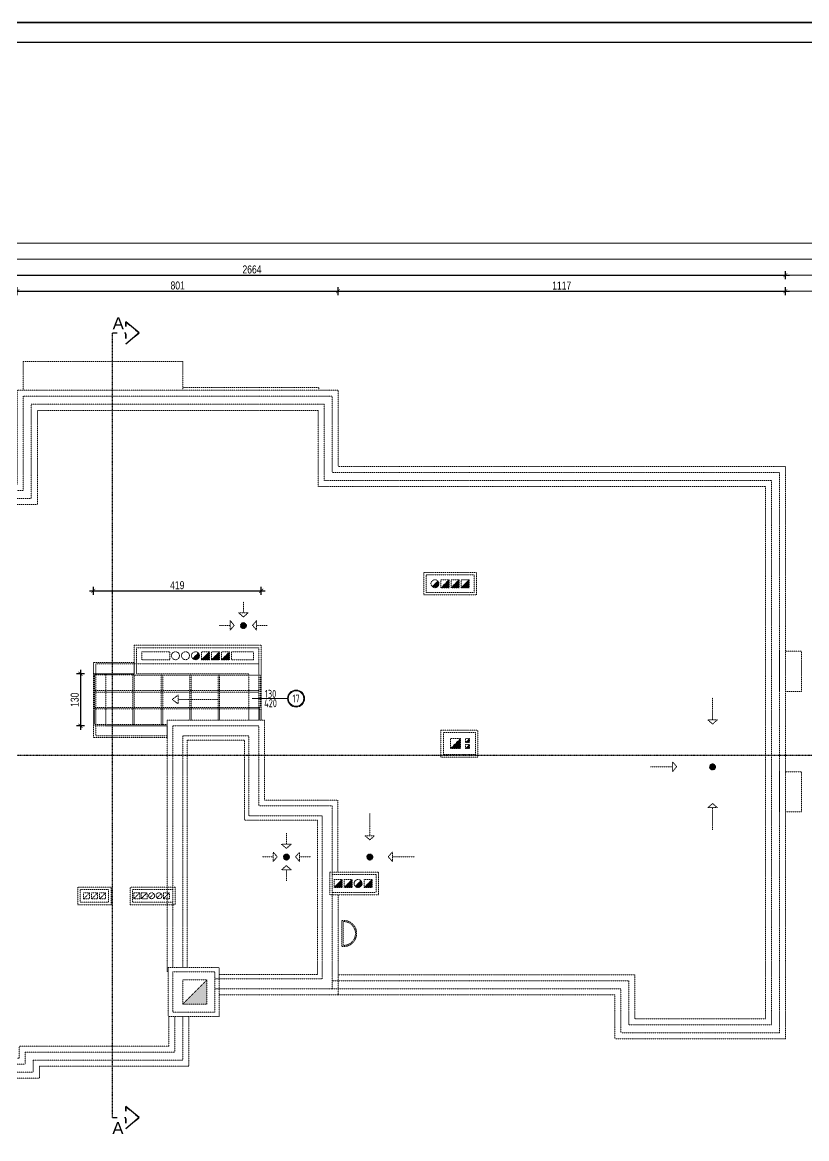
# Model space of a CAD drawing. Header units: millimetres. Extents: x 195897 to 285417, y -229751 to -116129.
# Drawn here: x 239464 to 241423, y -223615 to -220827 of the extents above; entities that cross this region are included whole.
import ezdxf
from ezdxf.enums import TextEntityAlignment as Align

# ---------------------------------------------------------------- set-up
doc = ezdxf.new("R2010")
doc.units = ezdxf.units.MM
doc.header["$PDMODE"] = 2
doc.linetypes.add('ACAD_ISO03W100', pattern=[30, 12, -18])
doc.linetypes.add('HIDDEN', pattern=[0.375, 0.25, -0.125])
doc.layers.get('0').update_dxf_attribs({"lineweight": 0})
doc.layers.get('Defpoints').update_dxf_attribs({"color": 250, "lineweight": 0})
for name, color, linetype, lineweight in [('05-podgled-tanko', 144, 'HIDDEN', 0), ('07-kote', 70, 'Continuous', 9), ('09-oznaka stavke', 1, 'Continuous', 0), ('D-šrafura', 252, 'Continuous', 9), ('Kote', 1, 'Continuous', 15)]:
    doc.layers.add(name, color=color, linetype=linetype, lineweight=lineweight)
doc.layers.add('Kucni_broj', color=2, linetype='Continuous', plot=False)
doc.layers.add('SAST_Linija sastavnice', color=255, linetype='Continuous', plot=False)
doc.layers.add('zidovi', color=1, linetype='Continuous')
doc.styles.add('isocpeur', font='isocpeur.ttf')
doc.styles.add('OPIS', font='hrcom.shx', dxfattribs={"width": 0.8, "height": 20})
doc.styles.add('Tekst15', font='arial.ttf', dxfattribs={"height": 15})
doc.dimstyles.new('ISO-25', dxfattribs={"dimtxt": 20, "dimasz": 10, "dimexe": 10, "dimexo": 10, "dimgap": 4, "dimtad": 1, "dimdec": 0, "dimtxsty": 'OPIS', "dimblk": 'ARCHTICK', "dimcen": 10, "dimdle": 10, "dimadec": 0, "dimazin": 0, "dimtfac": 1, "dimtdec": 0, "dimtix": 1, "dimtmove": 0, "dimatfit": 3, "dimldrblk": 'ARCHTICK', "dimfxl": 10, "dimfxlon": 1, "dimarcsym": 0})

# ---------------------------------------------------------------- blocks, each defined once
blk = doc.blocks.new('_ArchTick')
at = {"color": 0, "linetype": 'ByBlock', "lineweight": 0, "const_width": 0.15}
blk.add_lwpolyline([(-0.5, -0.5), (0.5, 0.5)], dxfattribs=at)
blk = doc.blocks.new('*D1708')
at = {"layer": '07-kote', "color": 0, "linetype": 'ByBlock', "lineweight": -2, "ltscale": 5, "transparency": 16777216}
for p, q in [((239441.4, -221498.2), (240262.4, -221498.2)), ((239451.4, -221508.2), (239451.4, -221488.2)), ((240252.4, -221508.2), (240252.4, -221488.2))]:
    blk.add_line(p, q, dxfattribs=at)
at = {"layer": 'Defpoints', "color": 0, "linetype": 'ByBlock', "ltscale": 5, "transparency": 16777216}
for p in [(240252.4, -221498.2), (239451.4, -221746), (240252.4, -221746)]:
    blk.add_point(p, dxfattribs=at)
at = {"layer": '07-kote', "color": 0, "linetype": 'ByBlock', "lineweight": -2, "ltscale": 5, "transparency": 16777216, "xscale": 10, "yscale": 10, "zscale": 10, "rotation": 180}
blk.add_blockref('_ArchTick', (239451.4, -221498.2), dxfattribs=at)
at = {"layer": '07-kote', "color": 0, "linetype": 'ByBlock', "lineweight": -2, "ltscale": 5, "transparency": 16777216, "xscale": 10, "yscale": 10, "zscale": 10}
blk.add_blockref('_ArchTick', (240252.4, -221498.2), dxfattribs=at)
at = {"layer": '07-kote', "color": 0, "linetype": 'ByBlock', "ltscale": 5, "transparency": 16777216, "insert": (239851.9, -221484.2), "char_height": 20, "attachment_point": 5, "style": 'OPIS'}
blk.add_mtext('801', dxfattribs=at)
blk = doc.blocks.new('*D1709')
at = {"layer": '07-kote', "color": 0, "linetype": 'ByBlock', "lineweight": -2, "ltscale": 5, "transparency": 16777216}
for p, q in [((240242.4, -221498.2), (241379.4, -221498.2)), ((240252.4, -221508.2), (240252.4, -221488.2)), ((241369.4, -221508.2), (241369.4, -221488.2))]:
    blk.add_line(p, q, dxfattribs=at)
at = {"layer": 'Defpoints', "color": 0, "linetype": 'ByBlock', "ltscale": 5, "transparency": 16777216}
for p in [(241369.4, -221498.2), (240252.4, -221746), (241369.4, -221936)]:
    blk.add_point(p, dxfattribs=at)
at = {"layer": '07-kote', "color": 0, "linetype": 'ByBlock', "lineweight": -2, "ltscale": 5, "transparency": 16777216, "xscale": 10, "yscale": 10, "zscale": 10, "rotation": 180}
blk.add_blockref('_ArchTick', (240252.4, -221498.2), dxfattribs=at)
at = {"layer": '07-kote', "color": 0, "linetype": 'ByBlock', "lineweight": -2, "ltscale": 5, "transparency": 16777216, "xscale": 10, "yscale": 10, "zscale": 10}
blk.add_blockref('_ArchTick', (241369.4, -221498.2), dxfattribs=at)
at = {"layer": '07-kote', "color": 0, "linetype": 'ByBlock', "ltscale": 5, "transparency": 16777216, "insert": (240810.9, -221484.2), "char_height": 20, "attachment_point": 5, "style": 'OPIS'}
blk.add_mtext('1117', dxfattribs=at)
blk = doc.blocks.new('*D1714')
at = {"layer": '07-kote', "color": 0, "linetype": 'ByBlock', "lineweight": -2, "ltscale": 5, "transparency": 16777216}
for p, q in [((241545.2, -221746), (241565.2, -221746)), ((241555.2, -221736), (241555.2, -221946)), ((241545.2, -221936), (241565.2, -221936))]:
    blk.add_line(p, q, dxfattribs=at)
at = {"layer": 'Defpoints', "color": 0, "linetype": 'ByBlock', "ltscale": 5, "transparency": 16777216}
for p in [(240252.4, -221746), (240252.4, -221936), (241555.2, -221936)]:
    blk.add_point(p, dxfattribs=at)
at = {"layer": '07-kote', "color": 0, "linetype": 'ByBlock', "lineweight": -2, "ltscale": 5, "transparency": 16777216, "xscale": 10, "yscale": 10, "zscale": 10}
for p, rotation in [((241555.2, -221746), 90), ((241555.2, -221936), 270)]:
    blk.add_blockref('_ArchTick', p, dxfattribs=dict(at, rotation=rotation))
at = {"layer": '07-kote', "color": 0, "linetype": 'ByBlock', "ltscale": 5, "transparency": 16777216, "insert": (241541.2, -221841), "char_height": 20, "attachment_point": 5, "rotation": 90, "style": 'OPIS'}
blk.add_mtext('190', dxfattribs=at)
blk = doc.blocks.new('*D1715')
at = {"layer": '07-kote', "color": 0, "linetype": 'ByBlock', "lineweight": -2, "ltscale": 5, "transparency": 16777216}
for p, q in [((241545.2, -221936), (241565.2, -221936)), ((241555.2, -221926), (241555.2, -223376)), ((241545.2, -223366), (241565.2, -223366))]:
    blk.add_line(p, q, dxfattribs=at)
at = {"layer": 'Defpoints', "color": 0, "linetype": 'ByBlock', "ltscale": 5, "transparency": 16777216}
for p in [(240252.4, -221936), (241369.4, -223366), (241555.2, -223366)]:
    blk.add_point(p, dxfattribs=at)
at = {"layer": '07-kote', "color": 0, "linetype": 'ByBlock', "lineweight": -2, "ltscale": 5, "transparency": 16777216, "xscale": 10, "yscale": 10, "zscale": 10}
for p, rotation in [((241555.2, -221936), 90), ((241555.2, -223366), 270)]:
    blk.add_blockref('_ArchTick', p, dxfattribs=dict(at, rotation=rotation))
at = {"layer": '07-kote', "color": 0, "linetype": 'ByBlock', "ltscale": 5, "transparency": 16777216, "insert": (241541.2, -222651), "char_height": 20, "attachment_point": 5, "rotation": 90, "style": 'OPIS'}
blk.add_mtext('1430', dxfattribs=at)
blk = doc.blocks.new('*D1716')
at = {"layer": '07-kote', "color": 0, "linetype": 'ByBlock', "lineweight": -2, "ltscale": 5, "transparency": 16777216}
for p, q in [((241545.2, -223366), (241565.2, -223366)), ((241555.2, -223356), (241555.2, -223474)), ((241545.2, -223464), (241565.2, -223464))]:
    blk.add_line(p, q, dxfattribs=at)
at = {"layer": 'Defpoints', "color": 0, "linetype": 'ByBlock', "ltscale": 5, "transparency": 16777216}
for p in [(241369.4, -223366), (239506.4, -223464), (241555.2, -223464)]:
    blk.add_point(p, dxfattribs=at)
at = {"layer": '07-kote', "color": 0, "linetype": 'ByBlock', "lineweight": -2, "ltscale": 5, "transparency": 16777216, "xscale": 10, "yscale": 10, "zscale": 10}
for p, rotation in [((241555.2, -223366), 90), ((241555.2, -223464), 270)]:
    blk.add_blockref('_ArchTick', p, dxfattribs=dict(at, rotation=rotation))
at = {"layer": '07-kote', "color": 0, "linetype": 'ByBlock', "ltscale": 5, "transparency": 16777216, "insert": (241541.2, -223415), "char_height": 20, "attachment_point": 5, "rotation": 90, "style": 'OPIS'}
blk.add_mtext('98', dxfattribs=at)
blk = doc.blocks.new('*D1718')
at = {"layer": '07-kote', "color": 0, "linetype": 'ByBlock', "lineweight": -2, "ltscale": 5, "transparency": 16777216}
for p, q in [((239068.4, -223698), (239516.4, -223698)), ((239078.4, -223688), (239078.4, -223708)), ((239506.4, -223688), (239506.4, -223708))]:
    blk.add_line(p, q, dxfattribs=at)
at = {"layer": 'Defpoints', "color": 0, "linetype": 'ByBlock', "ltscale": 5, "transparency": 16777216}
for p in [(239078.4, -223434), (239506.4, -223464), (239506.4, -223698)]:
    blk.add_point(p, dxfattribs=at)
at = {"layer": '07-kote', "color": 0, "linetype": 'ByBlock', "lineweight": -2, "ltscale": 5, "transparency": 16777216, "xscale": 10, "yscale": 10, "zscale": 10, "rotation": 180}
blk.add_blockref('_ArchTick', (239078.4, -223698), dxfattribs=at)
at = {"layer": '07-kote', "color": 0, "linetype": 'ByBlock', "lineweight": -2, "ltscale": 5, "transparency": 16777216, "xscale": 10, "yscale": 10, "zscale": 10}
blk.add_blockref('_ArchTick', (239506.4, -223698), dxfattribs=at)
at = {"layer": '07-kote', "color": 0, "linetype": 'ByBlock', "ltscale": 5, "transparency": 16777216, "insert": (239292.4, -223684), "char_height": 20, "attachment_point": 5, "style": 'OPIS'}
blk.add_mtext('428', dxfattribs=at)
blk = doc.blocks.new('*D1719')
at = {"layer": '07-kote', "color": 0, "linetype": 'ByBlock', "lineweight": -2, "ltscale": 5, "transparency": 16777216}
for p, q in [((239496.4, -223698), (239889.4, -223698)), ((239506.4, -223688), (239506.4, -223708)), ((239879.4, -223688), (239879.4, -223708))]:
    blk.add_line(p, q, dxfattribs=at)
at = {"layer": 'Defpoints', "color": 0, "linetype": 'ByBlock', "ltscale": 5, "transparency": 16777216}
for p in [(239879.4, -223434), (239506.4, -223464), (239879.4, -223698)]:
    blk.add_point(p, dxfattribs=at)
at = {"layer": '07-kote', "color": 0, "linetype": 'ByBlock', "lineweight": -2, "ltscale": 5, "transparency": 16777216, "xscale": 10, "yscale": 10, "zscale": 10, "rotation": 180}
blk.add_blockref('_ArchTick', (239506.4, -223698), dxfattribs=at)
at = {"layer": '07-kote', "color": 0, "linetype": 'ByBlock', "lineweight": -2, "ltscale": 5, "transparency": 16777216, "xscale": 10, "yscale": 10, "zscale": 10}
blk.add_blockref('_ArchTick', (239879.4, -223698), dxfattribs=at)
at = {"layer": '07-kote', "color": 0, "linetype": 'ByBlock', "ltscale": 5, "transparency": 16777216, "insert": (239692.9, -223684), "char_height": 20, "attachment_point": 5, "style": 'OPIS'}
blk.add_mtext('373', dxfattribs=at)
blk = doc.blocks.new('*D1720')
at = {"layer": '07-kote', "color": 0, "linetype": 'ByBlock', "lineweight": -2, "ltscale": 5, "transparency": 16777216}
for p, q in [((239869.4, -223698), (240261.4, -223698)), ((239879.4, -223688), (239879.4, -223708)), ((240251.4, -223688), (240251.4, -223708))]:
    blk.add_line(p, q, dxfattribs=at)
at = {"layer": 'Defpoints', "color": 0, "linetype": 'ByBlock', "ltscale": 5, "transparency": 16777216}
for p in [(240251.4, -223256), (239879.4, -223434), (240251.4, -223698)]:
    blk.add_point(p, dxfattribs=at)
at = {"layer": '07-kote', "color": 0, "linetype": 'ByBlock', "lineweight": -2, "ltscale": 5, "transparency": 16777216, "xscale": 10, "yscale": 10, "zscale": 10, "rotation": 180}
blk.add_blockref('_ArchTick', (239879.4, -223698), dxfattribs=at)
at = {"layer": '07-kote', "color": 0, "linetype": 'ByBlock', "lineweight": -2, "ltscale": 5, "transparency": 16777216, "xscale": 10, "yscale": 10, "zscale": 10}
blk.add_blockref('_ArchTick', (240251.4, -223698), dxfattribs=at)
at = {"layer": '07-kote', "color": 0, "linetype": 'ByBlock', "ltscale": 5, "transparency": 16777216, "insert": (240065.4, -223684), "char_height": 20, "attachment_point": 5, "style": 'OPIS'}
blk.add_mtext('372', dxfattribs=at)
blk = doc.blocks.new('*D1721')
at = {"layer": '07-kote', "color": 0, "linetype": 'ByBlock', "lineweight": -2, "ltscale": 5, "transparency": 16777216}
for p, q in [((240241.4, -223698), (240953.4, -223698)), ((240251.4, -223688), (240251.4, -223708)), ((240943.4, -223688), (240943.4, -223708))]:
    blk.add_line(p, q, dxfattribs=at)
at = {"layer": 'Defpoints', "color": 0, "linetype": 'ByBlock', "ltscale": 5, "transparency": 16777216}
for p in [(240251.4, -223256), (240943.4, -223366), (240943.4, -223698)]:
    blk.add_point(p, dxfattribs=at)
at = {"layer": '07-kote', "color": 0, "linetype": 'ByBlock', "lineweight": -2, "ltscale": 5, "transparency": 16777216, "xscale": 10, "yscale": 10, "zscale": 10, "rotation": 180}
blk.add_blockref('_ArchTick', (240251.4, -223698), dxfattribs=at)
at = {"layer": '07-kote', "color": 0, "linetype": 'ByBlock', "lineweight": -2, "ltscale": 5, "transparency": 16777216, "xscale": 10, "yscale": 10, "zscale": 10}
blk.add_blockref('_ArchTick', (240943.4, -223698), dxfattribs=at)
at = {"layer": '07-kote', "color": 0, "linetype": 'ByBlock', "ltscale": 5, "transparency": 16777216, "insert": (240597.4, -223684), "char_height": 20, "attachment_point": 5, "style": 'OPIS'}
blk.add_mtext('692', dxfattribs=at)
blk = doc.blocks.new('*D1722')
at = {"layer": '07-kote', "color": 0, "linetype": 'ByBlock', "lineweight": -2, "ltscale": 5, "transparency": 16777216}
for p, q in [((240933.4, -223698), (241379.4, -223698)), ((240943.4, -223688), (240943.4, -223708)), ((241369.4, -223688), (241369.4, -223708))]:
    blk.add_line(p, q, dxfattribs=at)
at = {"layer": 'Defpoints', "color": 0, "linetype": 'ByBlock', "ltscale": 5, "transparency": 16777216}
for p in [(240943.4, -223366), (241369.4, -223366), (241369.4, -223698)]:
    blk.add_point(p, dxfattribs=at)
at = {"layer": '07-kote', "color": 0, "linetype": 'ByBlock', "lineweight": -2, "ltscale": 5, "transparency": 16777216, "xscale": 10, "yscale": 10, "zscale": 10, "rotation": 180}
blk.add_blockref('_ArchTick', (240943.4, -223698), dxfattribs=at)
at = {"layer": '07-kote', "color": 0, "linetype": 'ByBlock', "lineweight": -2, "ltscale": 5, "transparency": 16777216, "xscale": 10, "yscale": 10, "zscale": 10}
blk.add_blockref('_ArchTick', (241369.4, -223698), dxfattribs=at)
at = {"layer": '07-kote', "color": 0, "linetype": 'ByBlock', "ltscale": 5, "transparency": 16777216, "insert": (241156.4, -223684), "char_height": 20, "attachment_point": 5, "style": 'OPIS'}
blk.add_mtext('426', dxfattribs=at)
blk = doc.blocks.new('*D1723')
at = {"layer": '07-kote', "color": 0, "linetype": 'ByBlock', "lineweight": -2, "ltscale": 5, "transparency": 16777216}
for p, q in [((238695.4, -221458.2), (241379.4, -221458.2)), ((238705.4, -221468.2), (238705.4, -221448.2)), ((241369.4, -221468.2), (241369.4, -221448.2))]:
    blk.add_line(p, q, dxfattribs=at)
at = {"layer": 'Defpoints', "color": 0, "linetype": 'ByBlock', "ltscale": 5, "transparency": 16777216}
for p in [(241369.4, -221458.2), (238705.4, -221488.2), (241369.4, -221488.2)]:
    blk.add_point(p, dxfattribs=at)
at = {"layer": '07-kote', "color": 0, "linetype": 'ByBlock', "lineweight": -2, "ltscale": 5, "transparency": 16777216, "xscale": 10, "yscale": 10, "zscale": 10, "rotation": 180}
blk.add_blockref('_ArchTick', (238705.4, -221458.2), dxfattribs=at)
at = {"layer": '07-kote', "color": 0, "linetype": 'ByBlock', "lineweight": -2, "ltscale": 5, "transparency": 16777216, "xscale": 10, "yscale": 10, "zscale": 10}
blk.add_blockref('_ArchTick', (241369.4, -221458.2), dxfattribs=at)
at = {"layer": '07-kote', "color": 0, "linetype": 'ByBlock', "ltscale": 5, "transparency": 16777216, "insert": (240037.4, -221444.2), "char_height": 20, "attachment_point": 5, "style": 'OPIS'}
blk.add_mtext('2664', dxfattribs=at)
blk = doc.blocks.new('*D1725')
at = {"layer": '07-kote', "color": 0, "linetype": 'ByBlock', "lineweight": -2, "ltscale": 5, "transparency": 16777216}
for p, q in [((239298.2, -221996), (239278.2, -221996)), ((239288.2, -221996), (239288.2, -221986)), ((239288.2, -221996), (239288.2, -222016)), ((239298.2, -222016), (239278.2, -222016)), ((239288.2, -222016), (239288.2, -222026))]:
    blk.add_line(p, q, dxfattribs=at)
at = {"layer": 'Defpoints', "color": 0, "linetype": 'ByBlock', "ltscale": 5, "transparency": 16777216}
for p in [(239318.7, -221996), (239288.2, -222016), (239540.2, -222016)]:
    blk.add_point(p, dxfattribs=at)
at = {"layer": '07-kote', "color": 0, "linetype": 'ByBlock', "lineweight": -2, "ltscale": 5, "transparency": 16777216, "xscale": 10, "yscale": 10, "zscale": 10}
for p, rotation in [((239288.2, -221996), 270), ((239288.2, -222016), 90)]:
    blk.add_blockref('_ArchTick', p, dxfattribs=dict(at, rotation=rotation))
at = {"layer": '07-kote', "color": 0, "linetype": 'ByBlock', "ltscale": 5, "transparency": 16777216, "insert": (239274.2, -222006), "char_height": 20, "attachment_point": 5, "rotation": 90, "style": 'OPIS'}
blk.add_mtext('20', dxfattribs=at)
blk = doc.blocks.new('*D1728')
at = {"layer": '07-kote', "color": 0, "linetype": 'ByBlock', "lineweight": -2, "ltscale": 5, "transparency": 16777216}
for p, q in [((238705.4, -223728), (238705.4, -223748)), ((241369.4, -223728), (241369.4, -223748)), ((238695.4, -223738), (241379.4, -223738))]:
    blk.add_line(p, q, dxfattribs=at)
at = {"layer": 'Defpoints', "color": 0, "linetype": 'ByBlock', "ltscale": 5, "transparency": 16777216}
for p in [(241369.4, -223366), (238705.4, -223434), (241369.4, -223738)]:
    blk.add_point(p, dxfattribs=at)
at = {"layer": '07-kote', "color": 0, "linetype": 'ByBlock', "lineweight": -2, "ltscale": 5, "transparency": 16777216, "xscale": 10, "yscale": 10, "zscale": 10, "rotation": 180}
blk.add_blockref('_ArchTick', (238705.4, -223738), dxfattribs=at)
at = {"layer": '07-kote', "color": 0, "linetype": 'ByBlock', "lineweight": -2, "ltscale": 5, "transparency": 16777216, "xscale": 10, "yscale": 10, "zscale": 10}
blk.add_blockref('_ArchTick', (241369.4, -223738), dxfattribs=at)
at = {"layer": '07-kote', "color": 0, "linetype": 'ByBlock', "ltscale": 5, "transparency": 16777216, "insert": (240037.4, -223724), "char_height": 20, "attachment_point": 5, "style": 'OPIS'}
blk.add_mtext('2664', dxfattribs=at)
blk = doc.blocks.new('*D1729')
at = {"layer": '07-kote', "color": 0, "linetype": 'ByBlock', "lineweight": -2, "ltscale": 5, "transparency": 16777216}
for p, q in [((241585.2, -221746), (241605.2, -221746)), ((241595.2, -223474), (241595.2, -221736)), ((241585.2, -223464), (241605.2, -223464))]:
    blk.add_line(p, q, dxfattribs=at)
at = {"layer": 'Defpoints', "color": 0, "linetype": 'ByBlock', "ltscale": 5, "transparency": 16777216}
for p in [(240252.4, -221746), (241595.2, -221746), (239506.4, -223464)]:
    blk.add_point(p, dxfattribs=at)
at = {"layer": '07-kote', "color": 0, "linetype": 'ByBlock', "lineweight": -2, "ltscale": 5, "transparency": 16777216, "xscale": 10, "yscale": 10, "zscale": 10}
for p, rotation in [((241595.2, -221746), 90), ((241595.2, -223464), 270)]:
    blk.add_blockref('_ArchTick', p, dxfattribs=dict(at, rotation=rotation))
at = {"layer": '07-kote', "color": 0, "linetype": 'ByBlock', "ltscale": 5, "transparency": 16777216, "insert": (241581.2, -222605), "char_height": 20, "attachment_point": 5, "rotation": 90, "style": 'OPIS'}
blk.add_mtext('1718', dxfattribs=at)
blk = doc.blocks.new('*U1906')
blk.add_lwpolyline([(0, 31), (0, -59.2)])
for radius in [21.8, 19.8]:
    blk.add_circle((0, -81), radius)
at = {"style": 'isocpeur', "width": 0.75}
for tag, p in [('VIS', (-12, -15.6)), ('SIR', (12, -15.6))]:
    blk.add_attdef(tag, text='', height=15, rotation=270, dxfattribs=at).set_placement(p, align=Align.MIDDLE)
blk.add_attdef('BR', text='', height=20, rotation=270, dxfattribs=at).set_placement((0, -81), align=Align.MIDDLE_CENTER)
blk = doc.blocks.new('*D1902')
at = {"layer": '07-kote', "color": 0, "linetype": 'ByBlock', "lineweight": -2, "ltscale": 5, "transparency": 16777216}
for p, q in [((239608.9, -222444), (239608.9, -222594)), ((239618.9, -222454), (239598.9, -222454)), ((239618.9, -222584), (239598.9, -222584))]:
    blk.add_line(p, q, dxfattribs=at)
at = {"layer": 'Defpoints', "color": 0, "linetype": 'ByBlock', "ltscale": 5, "transparency": 16777216}
for p in [(239641.4, -222454), (239608.9, -222584), (239641.4, -222584)]:
    blk.add_point(p, dxfattribs=at)
at = {"layer": '07-kote', "color": 0, "linetype": 'ByBlock', "lineweight": -2, "ltscale": 5, "transparency": 16777216, "xscale": 10, "yscale": 10, "zscale": 10}
for p, rotation in [((239608.9, -222454), 90), ((239608.9, -222584), 270)]:
    blk.add_blockref('_ArchTick', p, dxfattribs=dict(at, rotation=rotation))
at = {"layer": '07-kote', "color": 0, "linetype": 'ByBlock', "ltscale": 5, "transparency": 16777216, "insert": (239594.9, -222519), "char_height": 20, "attachment_point": 5, "rotation": 90, "style": 'OPIS'}
blk.add_mtext('130', dxfattribs=at)
blk = doc.blocks.new('*D1903')
at = {"layer": '07-kote', "color": 0, "linetype": 'ByBlock', "lineweight": -2, "ltscale": 5, "transparency": 16777216}
for p, q in [((239631.4, -222246.9), (240070.5, -222246.9)), ((239641.4, -222256.9), (239641.4, -222236.9)), ((240060.5, -222256.9), (240060.5, -222236.9))]:
    blk.add_line(p, q, dxfattribs=at)
at = {"layer": 'Defpoints', "color": 0, "linetype": 'ByBlock', "ltscale": 5, "transparency": 16777216}
for p in [(240060.5, -222246.9), (239641.4, -222357.7), (240060.5, -222361.3)]:
    blk.add_point(p, dxfattribs=at)
at = {"layer": '07-kote', "color": 0, "linetype": 'ByBlock', "lineweight": -2, "ltscale": 5, "transparency": 16777216, "xscale": 10, "yscale": 10, "zscale": 10, "rotation": 180}
blk.add_blockref('_ArchTick', (239641.4, -222246.9), dxfattribs=at)
at = {"layer": '07-kote', "color": 0, "linetype": 'ByBlock', "lineweight": -2, "ltscale": 5, "transparency": 16777216, "xscale": 10, "yscale": 10, "zscale": 10}
blk.add_blockref('_ArchTick', (240060.5, -222246.9), dxfattribs=at)
at = {"layer": '07-kote', "color": 0, "linetype": 'ByBlock', "ltscale": 5, "transparency": 16777216, "insert": (239850.9, -222232.9), "char_height": 20, "attachment_point": 5, "style": 'OPIS'}
blk.add_mtext('419', dxfattribs=at)

msp = doc.modelspace()

# ---------------------------------------------------------------- hatches: boundary and pattern name
at = {"layer": '05-podgled-tanko'}
h = msp.add_hatch(color=256, dxfattribs=at)
h.dxf.hatch_style = 1
edge = h.paths.add_edge_path()
edge.add_arc((240494.4, -222229), 10, 225, 270)
edge.add_arc((240494.4, -222229), 10, 270, 360)
edge.add_arc((240494.4, -222229), 10, 0, 45)
edge.add_line((240501.5, -222222), (240487.4, -222236.1))
h.dxf.unprotected_set("ltscale", 0)
h = msp.add_hatch(color=256, dxfattribs=at)
h.dxf.hatch_style = 1
h.paths.add_polyline_path([(240529.4, -222239), (240529.4, -222219), (240509.4, -222239)])
h.dxf.unprotected_set("ltscale", 0)
h = msp.add_hatch(color=256, dxfattribs=at)
h.dxf.hatch_style = 1
h.paths.add_polyline_path([(240554.4, -222239), (240554.4, -222219), (240534.4, -222239)])
h.dxf.unprotected_set("ltscale", 0)
h = msp.add_hatch(color=256, dxfattribs=at)
h.dxf.hatch_style = 1
h.paths.add_polyline_path([(240579.4, -222239), (240579.4, -222219), (240559.4, -222239)])
h.dxf.unprotected_set("ltscale", 0)
h = msp.add_hatch(color=256, dxfattribs=at)
h.dxf.hatch_style = 1
edge = h.paths.add_edge_path()
edge.add_arc((239896.4, -222409), 10, 225, 270)
edge.add_arc((239896.4, -222409), 10, 270, 360)
edge.add_arc((239896.4, -222409), 10, 0, 45)
edge.add_line((239903.5, -222402), (239889.4, -222416.1))
h.dxf.unprotected_set("ltscale", 0)
h = msp.add_hatch(color=256, dxfattribs=at)
h.dxf.hatch_style = 1
h.paths.add_polyline_path([(239931.4, -222419), (239931.4, -222399), (239911.4, -222419)])
h.dxf.unprotected_set("ltscale", 0)
h = msp.add_hatch(color=256, dxfattribs=at)
h.dxf.hatch_style = 1
h.paths.add_polyline_path([(239956.4, -222419), (239956.4, -222399), (239936.4, -222419)])
h.dxf.unprotected_set("ltscale", 0)
h = msp.add_hatch(color=256, dxfattribs=at)
h.dxf.hatch_style = 1
h.paths.add_polyline_path([(239981.4, -222419), (239981.4, -222399), (239961.4, -222419)])
h.dxf.unprotected_set("ltscale", 0)
h = msp.add_hatch(color=256, dxfattribs=at)
h.dxf.hatch_style = 1
h.paths.add_polyline_path([(240532.9, -222641), (240557.9, -222641), (240557.9, -222616)])
h.dxf.unprotected_set("ltscale", 0)
h = msp.add_hatch(color=256, dxfattribs=at)
h.dxf.hatch_style = 1
h.paths.add_polyline_path([(240580.4, -222616), (240570.4, -222626), (240580.4, -222626)])
h.paths.add_polyline_path([(240570.4, -222641), (240580.4, -222641), (240580.4, -222631)])
h.dxf.unprotected_set("ltscale", 0)
h = msp.add_hatch(color=256, dxfattribs=at)
h.dxf.hatch_style = 1
h.paths.add_polyline_path([(240262.4, -222988), (240262.4, -222968), (240242.4, -222988)])
h.dxf.unprotected_set("ltscale", 0)
h = msp.add_hatch(color=256, dxfattribs=at)
h.dxf.hatch_style = 1
h.paths.add_polyline_path([(240287.4, -222988), (240287.4, -222968), (240267.4, -222988)])
h.dxf.unprotected_set("ltscale", 0)
h = msp.add_hatch(color=256, dxfattribs=at)
h.dxf.hatch_style = 1
edge = h.paths.add_edge_path()
edge.add_arc((240302.4, -222978), 10, 225, 270)
edge.add_arc((240302.4, -222978), 10, 270, 360)
edge.add_arc((240302.4, -222978), 10, 0, 45)
edge.add_line((240309.5, -222971), (240295.4, -222985.1))
h.dxf.unprotected_set("ltscale", 0)
h = msp.add_hatch(color=256, dxfattribs=at)
h.dxf.hatch_style = 1
h.paths.add_polyline_path([(240337.4, -222988), (240337.4, -222968), (240317.4, -222988)])
h.dxf.unprotected_set("ltscale", 0)
h = msp.add_hatch(color=256, dxfattribs=at)
h.dxf.hatch_style = 1
h.paths.add_polyline_path([(239864.4, -223279), (239924.4, -223279), (239924.4, -223219)])
h.dxf.unprotected_set("ltscale", 0)
at = {"layer": 'D-šrafura', "linetype": 'ByBlock', "lineweight": 0, "ltscale": 5}
h = msp.add_hatch(dxfattribs=at)
h.set_pattern_fill('ANSI37', color=256, scale=0.5)
h.set_pattern_definition([(45, (-1171.7195, 388.2953), (-1.122532015, 1.122532015), []), (135, (-1171.7195, 388.2953), (-1.122532015, -1.122532015), [])])
edge = h.paths.add_edge_path()
edge.add_arc((240016, -222333.7), 6.5, 0, 360)
h = msp.add_hatch(dxfattribs=at)
h.set_pattern_fill('ANSI37', color=256, scale=0.5)
h.set_pattern_definition([(45, (0, 35.2554), (-1.122532015, 1.122532015), []), (135, (0, 35.2554), (-1.122532015, -1.122532015), [])])
edge = h.paths.add_edge_path()
edge.add_arc((241187.7, -222686.7), 6.5, 0, 360)
h = msp.add_hatch(dxfattribs=at)
h.set_pattern_fill('ANSI37', color=256, scale=0.5)
h.set_pattern_definition([(45, (-1064.4016, -189.816), (-1.122532015, 1.122532015), []), (135, (-1064.4016, -189.816), (-1.122532015, -1.122532015), [])])
edge = h.paths.add_edge_path()
edge.add_arc((240123.3, -222911.8), 6.5, 0, 360)
h = msp.add_hatch(dxfattribs=at)
h.set_pattern_fill('ANSI37', color=256, scale=0.5)
h.set_pattern_definition([(45, (-856.0654, -189.816), (-1.122532015, 1.122532015), []), (135, (-856.0654, -189.816), (-1.122532015, -1.122532015), [])])
edge = h.paths.add_edge_path()
edge.add_arc((240331.6, -222911.8), 6.5, 0, 360)

# ---------------------------------------------------------------- linework, layer by layer
at = {"layer": '05-podgled-tanko'}
for p, q in [((239466.4, -221674), (239864.4, -221674)), ((239466.4, -221674), (239466.4, -221746)), ((239864.4, -221674), (239864.4, -221746)), ((240204.4, -221739), (239864.4, -221739)), ((240204.4, -221739), (240204.4, -221746)), ((239466.4, -221761), (239466.4, -221784)), ((240501.5, -222222), (240487.4, -222236.1)), ((240529.4, -222219), (240509.4, -222239)), ((240554.4, -222219), (240534.4, -222239)), ((240579.4, -222219), (240559.4, -222239)), ((239903.5, -222402), (239889.4, -222416.1)), ((239931.4, -222399), (239911.4, -222419)), ((239956.4, -222399), (239936.4, -222419)), ((239981.4, -222399), (239961.4, -222419)), ((239672.4, -222454), (239743.4, -222454)), ((240054.4, -222570), (240054.4, -222454)), ((239853.2, -222518.2), (239952.8, -222518.2)), ((239825.4, -222584), (239672.4, -222584)), ((240557.9, -222616), (240532.9, -222641)), ((240580.4, -222616), (240570.4, -222626)), ((240580.4, -222631), (240570.4, -222641)), ((240262.4, -222968), (240242.4, -222988)), ((240287.4, -222968), (240267.4, -222988)), ((240309.5, -222971), (240295.4, -222985.1)), ((240337.4, -222968), (240317.4, -222988)), ((239632, -223001.5), (239617, -223016.5)), ((239652, -223001.5), (239637, -223016.5)), ((239672, -223001.5), (239657, -223016.5)), ((239757.4, -223001), (239742.4, -223016)), ((239775.9, -223001), (239760.9, -223016)), ((239792.2, -223003.2), (239781.6, -223013.8)), ((239810.7, -223003.2), (239800.1, -223013.8)), ((239831.4, -223001), (239816.4, -223016)), ((239864.4, -223279), (239864.4, -223219)), ((239924.4, -223219), (239864.4, -223279)), ((239924.4, -223219), (239864.4, -223219)), ((239924.4, -223279), (239924.4, -223219)), ((239924.4, -223279), (239864.4, -223279))]:
    msp.add_line(p, q, dxfattribs=at).dxf.unprotected_set("ltscale", 0)
at = {"layer": '05-podgled-tanko', "ltscale": 0.3}
for p, q in [((240472.4, -222207), (240592.4, -222207)), ((240472.4, -222207), (240472.4, -222251)), ((240592.4, -222207), (240592.4, -222251)), ((240472.4, -222251), (240592.4, -222251)), ((239749.4, -222389), (240054.4, -222389)), ((239749.4, -222389), (239749.4, -222454)), ((240054.4, -222389), (240054.4, -222454)), ((239647.4, -222609), (239647.4, -222429)), ((239647.4, -222429), (240054.4, -222429)), ((239672.4, -222584), (239672.4, -222454)), ((239749.4, -222454), (240029.4, -222454)), ((240029.4, -222570), (240029.4, -222454)), ((239825.4, -222609), (239647.4, -222609)), ((240595.4, -222601), (240515.4, -222601)), ((240515.4, -222656), (240515.4, -222601)), ((240595.4, -222656), (240595.4, -222601)), ((240595.4, -222656), (240515.4, -222656)), ((240237.4, -222955.5), (240347.4, -222955.5)), ((240347.4, -222955.5), (240347.4, -223000.5)), ((239679.4, -222993), (239608.4, -222993)), ((239608.4, -222993), (239608.4, -223025)), ((239679.4, -223025), (239679.4, -222993)), ((239739.4, -223025), (239739.4, -222993)), ((239839.4, -222993), (239739.4, -222993)), ((240347.4, -223000.5), (240237.4, -223000.5)), ((239679.4, -223025), (239608.4, -223025)), ((239839.4, -223025), (239739.4, -223025))]:
    msp.add_line(p, q, dxfattribs=at)
at = {"layer": '05-podgled-tanko'}
for points in [[(240251.4, -223256), (240943.4, -223256), (240943.4, -223366), (241369.4, -223366), (241369.4, -221936), (240252.4, -221936), (240252.4, -221746), (239451.4, -221746), (239451.4, -221981), (239078.4, -221981), (239078.4, -222181), (238705.4, -222181), (238705.4, -223434), (239078.4, -223434), (239078.4, -223464), (239506.4, -223464), (239506.4, -223434), (239879.4, -223434), (239879.4, -223310)], [(239829.4, -223310), (239829.4, -223384), (239456.4, -223384), (239456.4, -223414), (239128.4, -223414), (239128.4, -223384), (238755.4, -223384), (238755.4, -222231), (239128.4, -222231), (239128.4, -222031), (239501.4, -222031), (239501.4, -221796), (240202.4, -221796), (240202.4, -221986), (241319.4, -221986), (241319.4, -223316), (240993.4, -223316), (240993.4, -223206), (240252.4, -223206)], [(240016, -222301.9), (240016, -222274.2)], [(240016, -222312.2), (240004.1, -222301.9), (240027.8, -222301.9), (240016, -222312.2)], [(239982.9, -222333.1), (239955.2, -222333.1)], [(239993.1, -222333.1), (239982.9, -222321.3), (239982.9, -222345), (239993.1, -222333.1)], [(240038.8, -222333.1), (240049, -222321.3), (240049, -222345), (240038.8, -222333.1)], [(240049, -222333.1), (240076.8, -222333.1)], [(241354.4, -222398), (241354.4, -222398), (241354.4, -222498)], [(241369.4, -222498), (241409.4, -222498), (241409.4, -222398), (241369.4, -222398)], [(239743.4, -222454), (239641.4, -222454), (239641.4, -222584), (239825.4, -222584)], [(239743.4, -222457), (239644.4, -222457), (239644.4, -222581), (239825.4, -222581)], [(240057.4, -222570), (240057.5, -222457.7)], [(240060.3, -222570), (240060.5, -222570), (240060.5, -222457.7), (240060.5, -222457.7)], [(239853.2, -222507), (239838.3, -222518.3), (239853.2, -222529.5), (239853.2, -222507)], [(241187.7, -222569.3), (241187.7, -222513.9)], [(239828.4, -223199), (239825.4, -223199), (239825.4, -222570), (240068.4, -222570), (240068.4, -222770), (240251.4, -222770), (240251.4, -222949.5)], [(241187.7, -222579.6), (241175.8, -222569.3), (241199.5, -222569.3), (241187.7, -222579.6)], [(239875.4, -223188), (239875.4, -222620), (240018.4, -222620), (240018.4, -222820), (240201.4, -222820), (240201.4, -223205), (239955.4, -223205)], [(241087.8, -222686.2), (241032.4, -222686.2)], [(241098.1, -222686.2), (241087.8, -222674.3), (241087.8, -222698), (241098.1, -222686.2)], [(241354.4, -222699), (241354.4, -222799)], [(241369.4, -222799), (241409.4, -222799), (241409.4, -222699), (241369.4, -222699)], [(241187.7, -222778.2), (241175.8, -222788.4), (241199.5, -222788.4), (241187.7, -222778.2)], [(240331.6, -222858.8), (240331.6, -222803.3)], [(241187.7, -222788.4), (241187.7, -222843.9)], [(240123.3, -222880.1), (240123.3, -222852.3)], [(240331.6, -222869), (240319.8, -222858.8), (240343.5, -222858.8), (240331.6, -222869)], [(240123.3, -222890.3), (240111.4, -222880.1), (240135.1, -222880.1), (240123.3, -222890.3)], [(240090.2, -222911.2), (240062.5, -222911.2)], [(240100.4, -222911.2), (240090.2, -222899.4), (240090.2, -222923.1), (240100.4, -222911.2)], [(240146.1, -222911.2), (240156.4, -222899.4), (240156.4, -222923.1), (240146.1, -222911.2)], [(240156.4, -222911.2), (240184.1, -222911.2)], [(240377.6, -222911.2), (240387.9, -222899.4), (240387.9, -222923.1), (240377.6, -222911.2)], [(240387.9, -222911.2), (240443.3, -222911.2)], [(240123.3, -222933.3), (240111.4, -222943.6), (240135.1, -222943.6), (240123.3, -222933.3)], [(240123.3, -222943.6), (240123.3, -222971.3)], [(240252.4, -223006.5), (240252.4, -223256), (239955.4, -223256)], [(240261.8, -223070.4), (240261.8, -223135.4)], [(240264.8, -223073.1), (240264.8, -223132.6)], [(238740.4, -223399), (239113.4, -223399), (239113.4, -223429), (239471.4, -223429), (239471.4, -223399), (239844.4, -223399), (239844.4, -223310)]]:
    msp.add_lwpolyline(points, dxfattribs=at).dxf.unprotected_set("ltscale", 0)
at = {"layer": '05-podgled-tanko', "ltscale": 0.3}
for points in [[(240237.4, -223241), (240958.4, -223241), (240958.4, -223351), (241354.4, -223351), (241354.4, -221951), (240237.4, -221951), (240237.4, -221761), (239466.4, -221761), (239466.4, -221996), (239093.4, -221996), (239093.4, -222196), (238720.4, -222196), (238720.4, -223419), (239093.4, -223419), (239093.4, -223449), (239491.4, -223449), (239491.4, -223419), (239864.4, -223419), (239864.4, -223310)], [(238740.4, -223399), (238740.4, -222216), (239113.4, -222216), (239113.4, -222016), (239486.4, -222016), (239486.4, -221781), (240217.4, -221781), (240217.4, -221971), (241334.4, -221971), (241334.4, -223331), (240978.4, -223331), (240978.4, -223221), (240237.4, -223221)], [(239839.4, -223188), (239839.4, -222584), (240054.4, -222584), (240054.4, -222784), (240237.4, -222784), (240237.4, -223241), (239944.4, -223241)], [(239864.4, -223188), (239864.4, -222609), (240029.4, -222609), (240029.4, -222809), (240212.4, -222809), (240212.4, -223216), (239944.4, -223216)]]:
    msp.add_lwpolyline(points, dxfattribs=at)
at = {"layer": '05-podgled-tanko'}
for points in [[(240466.4, -222201), (240598.4, -222201), (240598.4, -222257), (240466.4, -222257)], [(240509.4, -222219), (240529.4, -222219), (240529.4, -222239), (240509.4, -222239)], [(240534.4, -222219), (240554.4, -222219), (240554.4, -222239), (240534.4, -222239)], [(240559.4, -222219), (240579.4, -222219), (240579.4, -222239), (240559.4, -222239)], [(239743.4, -222383), (240060.4, -222383), (240060.4, -222457.7), (239743.4, -222457.7)], [(239832.4, -222399), (239762.4, -222399), (239762.4, -222419), (239832.4, -222419)], [(239911.4, -222399), (239931.4, -222399), (239931.4, -222419), (239911.4, -222419)], [(239936.4, -222399), (239956.4, -222399), (239956.4, -222419), (239936.4, -222419)], [(239961.4, -222399), (239981.4, -222399), (239981.4, -222419), (239961.4, -222419)], [(239986.4, -222399), (240041.4, -222399), (240041.4, -222419), (239986.4, -222419)], [(239641.4, -222454), (239743.4, -222454), (239743.4, -222425.9), (239641.4, -222425.9)], [(239743.4, -222457), (239743.4, -222581), (239739.8, -222581), (239739.8, -222457)], [(239814.4, -222457.7), (239814.4, -222581), (239810.8, -222581), (239810.8, -222457.7)], [(239885.4, -222457.7), (239885.4, -222570), (239881.8, -222570), (239881.8, -222457.7)], [(239956.4, -222457.7), (239956.4, -222570), (239952.8, -222570), (239952.8, -222457.7)], [(239644.4, -222496), (240054.4, -222496), (240054.4, -222499.7), (239644.4, -222499.7)], [(239644.4, -222538), (240054.4, -222538), (240054.4, -222541.7), (239644.4, -222541.7)], [(239641.4, -222584), (239825.4, -222584), (239825.4, -222613.3), (239641.4, -222613.3)], [(240509.4, -222595), (240601.4, -222595), (240601.4, -222662), (240509.4, -222662)], [(240557.9, -222616), (240532.9, -222616), (240532.9, -222641), (240557.9, -222641)], [(240580.4, -222616), (240570.4, -222616), (240570.4, -222626), (240580.4, -222626)], [(240580.4, -222641), (240570.4, -222641), (240570.4, -222631), (240580.4, -222631)], [(240231.4, -222949.5), (240353.4, -222949.5), (240353.4, -223006.5), (240231.4, -223006.5)], [(240242.4, -222968), (240262.4, -222968), (240262.4, -222988), (240242.4, -222988)], [(240267.4, -222968), (240287.4, -222968), (240287.4, -222988), (240267.4, -222988)], [(240317.4, -222968), (240337.4, -222968), (240337.4, -222988), (240317.4, -222988)], [(239602.4, -222987), (239685.4, -222987), (239685.4, -223031), (239602.4, -223031)], [(239617, -223001.5), (239632, -223001.5), (239632, -223016.5), (239617, -223016.5)], [(239637, -223001.5), (239652, -223001.5), (239652, -223016.5), (239637, -223016.5)], [(239657, -223001.5), (239672, -223001.5), (239672, -223016.5), (239657, -223016.5)], [(239845.4, -222987), (239733.4, -222987), (239733.4, -223031), (239845.4, -223031)], [(239742.4, -223001), (239757.4, -223001), (239757.4, -223016), (239742.4, -223016)], [(239760.9, -223001), (239775.9, -223001), (239775.9, -223016), (239760.9, -223016)], [(239816.4, -223001), (239831.4, -223001), (239831.4, -223016), (239816.4, -223016)], [(239828.4, -223310), (239955.4, -223310), (239955.4, -223188), (239828.4, -223188)]]:
    msp.add_lwpolyline(points, close=True, dxfattribs=at).dxf.unprotected_set("ltscale", 0)
for points in [[(240261.8, -223135.4, 1.136577), (240261.8, -223070.4, 3.725612)], [(240264.8, -223132.6, 1.040181), (240264.8, -223073.1)]]:
    msp.add_lwpolyline(points, format="xyb", dxfattribs=at).dxf.unprotected_set("ltscale", 0)
at = {"layer": '05-podgled-tanko', "ltscale": 0.3}
msp.add_lwpolyline([(239839.4, -223299), (239944.4, -223299), (239944.4, -223199), (239839.4, -223199)], close=True, dxfattribs=at)
at = {"layer": '05-podgled-tanko'}
for centre, radius in [((240494.4, -222229), 10), ((240016, -222333.7), 7.5), ((240016, -222333.7), 6.5), ((239846.4, -222409), 10), ((239871.4, -222409), 10), ((239896.4, -222409), 10), ((241187.7, -222686.7), 7.5), ((241187.7, -222686.7), 6.5), ((240123.3, -222911.8), 7.5), ((240123.3, -222911.8), 6.5), ((240331.6, -222911.8), 7.5), ((240331.6, -222911.8), 6.5), ((240302.4, -222978), 10), ((239786.9, -223008.5), 7.5), ((239805.4, -223008.5), 7.5)]:
    msp.add_circle(centre, radius, dxfattribs=at).dxf.unprotected_set("ltscale", 0)
at = {"layer": 'Defpoints', "linetype": 'ByBlock', "ltscale": 5}
for points in [[(238380.4, -221378.2), (241675.2, -221378.2)], [(238380.4, -221418.2), (241675.2, -221418.2)], [(238380.4, -221458.2), (241675.2, -221458.2)], [(238380.4, -221498.2), (241675.2, -221498.2)]]:
    msp.add_lwpolyline(points, dxfattribs=at)
at = {"layer": 'Kucni_broj'}
for points in [[(237477, -220826.8), (243417, -220826.8), (243417, -225026.8), (237477, -225026.8)], [(237477, -225026.8), (243417, -225026.8), (243417, -220826.8), (237477, -220826.8)]]:
    msp.add_lwpolyline(points, close=True, dxfattribs=at)
at = {"layer": 'SAST_Linija sastavnice'}
msp.add_lwpolyline([(237729, -224976.8), (243367, -224976.8), (243367, -220876.8), (237729, -220876.8)], close=True, dxfattribs=at)
at = {"layer": 'zidovi'}
for p, q in [((239755.5, -221602.7), (239722.6, -221574.9)), ((239755.5, -221602.7), (239722.6, -221630.4)), ((239755.5, -223562.7), (239722.6, -223534.9)), ((239755.5, -223562.7), (239722.6, -223590.4))]:
    msp.add_line(p, q, dxfattribs=at)
at = {"layer": 'zidovi', "linetype": 'ACAD_ISO03W100', "ltscale": 0.02}
for p, q in [((239689.1, -223562.7), (239689.1, -221602.7)), ((241463.4, -222658.1), (238582.7, -222658.1))]:
    msp.add_line(p, q, dxfattribs=at)
at = {"layer": 'zidovi', "linetype": 'ACAD_ISO03W100'}
for p, q in [((239689.1, -221602.7), (239722.6, -221602.7)), ((239689.1, -223562.7), (239722.6, -223562.7))]:
    msp.add_line(p, q, dxfattribs=at)
at = {"layer": 'zidovi', "linetype": 'ACAD_ISO03W100', "lineweight": 35}
for points in [[(239755.5, -221602.7), (239722.6, -221574.9), (239722.6, -221630.4), (239755.5, -221602.7)], [(239755.5, -223562.7), (239722.6, -223534.9), (239722.6, -223590.4), (239755.5, -223562.7)]]:
    msp.add_lwpolyline(points, dxfattribs=at)

# ---------------------------------------------------------------- block references
at = {"layer": '09-oznaka stavke', "linetype": 'HIDDEN', "ltscale": 50}
ref = msp.add_blockref('*U1906', (240068.5, -222515.9), dxfattribs=dict(at, xscale=0.9750000000000001, yscale=0.9750000000000001, zscale=0.9750000000000001, rotation=90.0017920265444))
ref.add_attrib('SIR', '130', dxfattribs={"layer": '0', "height": 20, "rotation": 0.0018, "style": 'isocpeur', "width": 0.75}).set_placement((240083.8, -222504.2), align=Align.MIDDLE)
ref.add_attrib('VIS', '420', dxfattribs={"layer": '0', "height": 20, "rotation": 0.0018, "style": 'isocpeur', "width": 0.75}).set_placement((240083.8, -222527.6), align=Align.MIDDLE)
ref.add_attrib('BR', '17', dxfattribs={"layer": '0', "height": 19.5, "rotation": 0.0018, "style": 'isocpeur', "width": 0.75}).set_placement((240147.5, -222515.9), align=Align.MIDDLE_CENTER)

# ---------------------------------------------------------------- texts
at = {"layer": 'Kote', "char_height": 30, "width": 9972.386, "attachment_point": 1, "style": 'Tekst15'}
for insert in [(239689.5, -221563.5), (239688.6, -223574)]:
    msp.add_mtext('\\A1;A', dxfattribs=dict(at, insert=insert))

# ---------------------------------------------------------------- dimensions: what is measured, and where the dimension line sits
at = {"layer": '07-kote', "linetype": 'ByBlock', "ltscale": 5}
for base, p1, p2, picture, middle in [((241369.4, -221458.2), (238705.4, -221488.2), (241369.4, -221488.2), '*D1723', (240037.4, -221444.2)), ((240060.5, -222246.9), (239641.4, -222357.7), (240060.5, -222361.3), '*D1903', (239850.9, -222232.9)), ((241369.4, -223738), (238705.4, -223434), (241369.4, -223366), '*D1728', (240037.4, -223724))]:
    dim = msp.add_linear_dim(base=base, p1=p1, p2=p2, dimstyle='ISO-25', dxfattribs=at)
    dim.commit()
    dim.dimension.update_dxf_attribs({"geometry": picture, "text_midpoint": middle})
for base, p1, p2, picture, middle in [((240252.4, -221498.2), (239451.4, -221746), (240252.4, -221746), '*D1708', (239851.9, -221484.2)), ((241369.4, -221498.2), (240252.4, -221746), (241369.4, -221936), '*D1709', (240810.9, -221484.2)), ((240251.4, -223698), (239879.4, -223434), (240251.4, -223256), '*D1720', (240065.4, -223684)), ((240943.4, -223698), (240251.4, -223256), (240943.4, -223366), '*D1721', (240597.4, -223684)), ((241369.4, -223698), (240943.4, -223366), (241369.4, -223366), '*D1722', (241156.4, -223684)), ((239506.4, -223698), (239078.4, -223434), (239506.4, -223464), '*D1718', (239292.4, -223684)), ((239879.4, -223698), (239506.4, -223464), (239879.4, -223434), '*D1719', (239692.9, -223684))]:
    dim = msp.add_linear_dim(base=base, p1=p1, p2=p2, dimstyle='ISO-25', override={"dimtmove": 1}, dxfattribs=at)
    dim.commit()
    dim.dimension.update_dxf_attribs({"geometry": picture, "text_midpoint": middle})
for base, p1, p2, picture, middle in [((241595.2, -221746), (239506.4, -223464), (240252.4, -221746), '*D1729', (241581.2, -222605)), ((241555.2, -221936), (240252.4, -221746), (240252.4, -221936), '*D1714', (241541.2, -221841)), ((239608.9, -222584), (239641.4, -222454), (239641.4, -222584), '*D1902', (239594.9, -222519))]:
    dim = msp.add_linear_dim(base=base, p1=p1, p2=p2, angle=90, dimstyle='ISO-25', dxfattribs=at)
    dim.commit()
    dim.dimension.update_dxf_attribs({"geometry": picture, "text_midpoint": middle})
for base, p1, p2, picture, middle in [((241555.2, -223366), (240252.4, -221936), (241369.4, -223366), '*D1715', (241541.2, -222651)), ((239288.2, -222016), (239318.7, -221996), (239540.2, -222016), '*D1725', (239274.2, -222006)), ((241555.2, -223464), (241369.4, -223366), (239506.4, -223464), '*D1716', (241541.2, -223415))]:
    dim = msp.add_linear_dim(base=base, p1=p1, p2=p2, angle=90, dimstyle='ISO-25', override={"dimtmove": 1}, dxfattribs=at)
    dim.commit()
    dim.dimension.update_dxf_attribs({"geometry": picture, "text_midpoint": middle})

doc.saveas('drawing.dxf')
